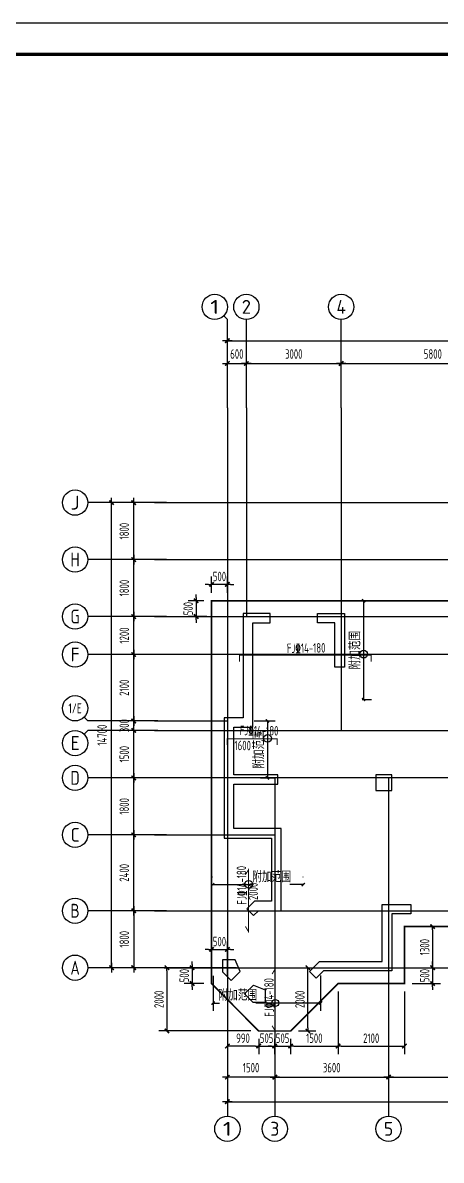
# Model space of a CAD drawing. Extents: x 627893 to 789462, y -407363 to 145317.
# Drawn here: x 667800 to 681040, y -383918 to -347963 of the extents above; entities that cross this region are included whole.
import ezdxf
from ezdxf.enums import TextEntityAlignment as Align

# ---------------------------------------------------------------- set-up
doc = ezdxf.new("R2010")
doc.units = 0
doc.header["$LTSCALE"] = 100
doc.layers.get('0').update_dxf_attribs({"linetype": 'CONTINUOUS'})
doc.layers.get('Defpoints').update_dxf_attribs({"linetype": 'CONTINUOUS'})
for name, color, linetype in [('AXIS', 3, 'CONTINUOUS'), ('AXIS_TEXT', 7, 'CONTINUOUS'), ('COLU', 255, 'CONTINUOUS'), ('DIM', 3, 'CONTINUOUS'), ('dim-wall', 7, 'CONTINUOUS'), ('dote', 253, 'CONTINUOUS'), ('WALL', 255, 'CONTINUOUS'), ('Z-CT', 2, 'CONTINUOUS'), ('图框', 254, 'CONTINUOUS'), ('支座钢筋标注', 173, 'CONTINUOUS'), ('板底钢筋', 24, 'CONTINUOUS'), ('楼板负筋钢筋', 1, 'CONTINUOUS')]:
    doc.layers.add(name, color=color, linetype=linetype)
doc.styles.add('_TCH_AXIS', font='tssdeng.shx', dxfattribs={"width": 0.7, "bigfont": 'tssdchn.shx'})
doc.styles.add('COMPLEX', font='tssdeng.shx', dxfattribs={"width": 0.7, "bigfont": 'tssdchn.shx'})
doc.styles.add('dim_font', font='tssdeng.shx', dxfattribs={"width": 0.7, "bigfont": 'tssdchn.shx'})
doc.styles.add('Jgcad-DIM', font='tssdeng.shx', dxfattribs={"width": 0.7, "bigfont": 'tssdchn.shx'})
doc.styles.get("Standard").update_dxf_attribs({"font": 'tssdeng.shx', "width": 0.7, "bigfont": 'tssdchn.shx'})
doc.styles.add('TSSD_Dimension', font='Tssdeng.shx', dxfattribs={"width": 0.7, "bigfont": 'tssdchn.shx'})
doc.dimstyles.new('DIMN', dxfattribs={"dimtxt": 300, "dimasz": 1, "dimexe": 250, "dimexo": 300, "dimgap": 150, "dimtad": 1, "dimdec": 0, "dimzin": 0, "dimdsep": 46, "dimtxsty": 'dim_font', "dimblk": '_DIMX', "dimcen": 0.09, "dimclrt": 7, "dimadec": 0, "dimazin": 0, "dimtfac": 1, "dimtdec": 0, "dimtix": 1, "dimtmove": 2, "dimatfit": 3, "dimldrblk": '_DIMX', "dimfxl": 250, "dimtolj": 1, "dimtzin": 0, "dimarcsym": 0})
doc.dimstyles.new('JGCAD_100_117', dxfattribs={"dimtxt": 351, "dimasz": 100, "dimexe": 250, "dimexo": 250, "dimgap": 100, "dimtad": 1, "dimdec": 0, "dimdsep": 46, "dimtxsty": 'Jgcad-DIM', "dimblk1": 'ARCHTICK', "dimblk2": 'ARCHTICK', "dimsah": 1, "dimcen": 0.09, "dimclre": 7, "dimclrt": 1, "dimadec": 3, "dimazin": 0, "dimtfac": 1, "dimtdec": 4, "dimtix": 1, "dimtofl": 0, "dimtmove": 2, "dimatfit": 3, "dimfxl": 1, "dimtolj": 1, "dimtzin": 0, "dimarcsym": 0})
doc.dimstyles.new('TSSD_100_100$0', dxfattribs={"dimtxt": 300, "dimasz": 100, "dimexe": 250, "dimexo": 250, "dimgap": 100, "dimtad": 1, "dimdec": 0, "dimzin": 0, "dimdsep": 46, "dimtxsty": 'TSSD_Dimension', "dimblk": '_TSDBK', "dimblk1": '_TSDBK', "dimblk2": '_TSDBK', "dimsah": 1, "dimcen": 0, "dimclrt": 7, "dimadec": 0, "dimazin": 0, "dimtfac": 1, "dimtdec": 0, "dimtix": 1, "dimtmove": 2, "dimatfit": 3, "dimldrblk": '_TSDBK', "dimfxl": 1, "dimtolj": 1, "dimtzin": 0, "dimarcsym": 0})

# ---------------------------------------------------------------- blocks, each defined once
blk = doc.blocks.new('_AXISO')
blk.add_circle((0, 0), 0.5)
at = {"layer": 'AXIS_TEXT', "style": 'COMPLEX', "width": 1.041667}
blk.add_attdef('A', text='', height=0.56, dxfattribs=at).set_placement((-0.25, -0.28), (0.25, -0.28), align=Align.FIT)
blk = doc.blocks.new('_DIMX')
blk.add_line((-150, 0), (150, 0))
at = {"const_width": 50}
blk.add_lwpolyline([(-70, -70), (70, 70)], dxfattribs=at)
blk = doc.blocks.new('*D794')
at = {"layer": 'AXIS', "color": 0, "lineweight": -2}
for p, q in [((671700, -370032), (671061, -370032)), ((671700, -370332), (671061, -370332)), ((671311, -370031), (671311, -370030)), ((671311, -370332), (671311, -370032)), ((671311, -370333), (671311, -370334))]:
    blk.add_line(p, q, dxfattribs=at)
at = {"layer": 'Defpoints', "color": 0}
for p in [(671311, -370032), (672000, -370032), (672000, -370332)]:
    blk.add_point(p, dxfattribs=at)
at = {"layer": 'AXIS', "color": 0, "lineweight": -2}
for p, rotation in [((671311, -370032), 270), ((671311, -370332), 90)]:
    blk.add_blockref('_DIMX', p, dxfattribs=dict(at, rotation=rotation))
at = {"layer": 'AXIS', "color": 7, "insert": (671011, -370182), "char_height": 300, "attachment_point": 5, "rotation": 90, "style": 'dim_font'}
blk.add_mtext('\\A1;300', dxfattribs=at)
blk = doc.blocks.new('*D796')
at = {"layer": 'AXIS', "color": 0, "lineweight": -2}
for p, q in [((671971, -376032), (671061, -376032)), ((671311, -376033), (671311, -377831)), ((671971, -377832), (671061, -377832))]:
    blk.add_line(p, q, dxfattribs=at)
at = {"layer": 'Defpoints', "color": 0}
for p in [(672271, -376032), (671311, -377832), (672271, -377832)]:
    blk.add_point(p, dxfattribs=at)
at = {"layer": 'AXIS', "color": 0, "lineweight": -2}
for p, rotation in [((671311, -376032), 90), ((671311, -377832), 270)]:
    blk.add_blockref('_DIMX', p, dxfattribs=dict(at, rotation=rotation))
at = {"layer": 'AXIS', "color": 7, "insert": (671011, -376932), "char_height": 300, "attachment_point": 5, "rotation": 90, "style": 'dim_font'}
blk.add_mtext('\\A1;1800', dxfattribs=at)
blk = doc.blocks.new('*D797')
at = {"layer": 'AXIS', "color": 0, "lineweight": -2}
for p, q in [((674274, -380532), (674274, -381542)), ((675774, -380532), (675774, -381542)), ((675773, -381292), (674275, -381292))]:
    blk.add_line(p, q, dxfattribs=at)
at = {"layer": 'Defpoints', "color": 0}
for p in [(674274, -380232), (675774, -380232), (674274, -381292)]:
    blk.add_point(p, dxfattribs=at)
at = {"layer": 'AXIS', "color": 0, "lineweight": -2, "rotation": 180}
blk.add_blockref('_DIMX', (674274, -381292), dxfattribs=at)
at = {"layer": 'AXIS', "color": 0, "lineweight": -2}
blk.add_blockref('_DIMX', (675774, -381292), dxfattribs=at)
at = {"layer": 'AXIS', "color": 7, "insert": (675024, -380992), "char_height": 300, "attachment_point": 5, "style": 'dim_font'}
blk.add_mtext('\\A1;1500', dxfattribs=at)
blk = doc.blocks.new('*D812')
at = {"layer": 'AXIS', "color": 0, "lineweight": -2}
for p, q in [((674273, -358733), (674272, -358733)), ((674274, -359831), (674274, -358483)), ((674274, -358733), (674874, -358733)), ((674874, -359831), (674874, -358483)), ((674875, -358733), (674876, -358733))]:
    blk.add_line(p, q, dxfattribs=at)
at = {"layer": 'Defpoints', "color": 0}
for p in [(674874, -358733), (674274, -360131), (674874, -360131)]:
    blk.add_point(p, dxfattribs=at)
at = {"layer": 'AXIS', "color": 0, "lineweight": -2}
blk.add_blockref('_DIMX', (674274, -358733), dxfattribs=at)
at = {"layer": 'AXIS', "color": 0, "lineweight": -2, "rotation": 180}
blk.add_blockref('_DIMX', (674874, -358733), dxfattribs=at)
at = {"layer": 'AXIS', "color": 7, "insert": (674574, -358433), "char_height": 300, "attachment_point": 5, "style": 'dim_font'}
blk.add_mtext('\\A1;600', dxfattribs=at)
blk = doc.blocks.new('A$C35F87531')
at = {"layer": '图框'}
blk.add_lwpolyline([(0, 0), (0, 59400), (84100, 59400), (84100, 0)], close=True, dxfattribs=at)
at = {"layer": '图框', "const_width": 100}
blk.add_lwpolyline([(2500, 1000), (83100, 1000), (83100, 58400), (2500, 58400)], close=True, dxfattribs=at)
blk = doc.blocks.new('_ArchTick')
at = {"color": 0, "linetype": 'ByBlock', "const_width": 0.4}
blk.add_lwpolyline([(-0.5, -0.5), (0.5, 0.5)], dxfattribs=at)
blk = doc.blocks.new('*D858')
at = {"layer": 'Defpoints', "color": 0}
for p in [(678412, -366232), (678284, -369357), (678582, -369357)]:
    blk.add_point(p, dxfattribs=at)
at = {"layer": 'dim-wall', "color": 0, "lineweight": -2}
blk.add_line((678582, -366232), (678582, -369357), dxfattribs=at)
at = {"layer": 'dim-wall', "color": 7, "lineweight": -2}
for p, q in [((678662, -366232), (678832, -366232)), ((678534, -369357), (678832, -369357))]:
    blk.add_line(p, q, dxfattribs=at)
at = {"layer": 'dim-wall', "color": 0, "lineweight": -2, "xscale": 100, "yscale": 100, "zscale": 100}
for p, rotation in [((678582, -366232), 90), ((678582, -369357), 270)]:
    blk.add_blockref('_ArchTick', p, dxfattribs=dict(at, rotation=rotation))
at = {"layer": 'dim-wall', "color": 1, "insert": (678307, -367795), "char_height": 351, "attachment_point": 5, "rotation": 90, "style": 'Jgcad-DIM'}
blk.add_mtext('\\A1;\\A1;\\A1;附加范围', dxfattribs=at)
blk = doc.blocks.new('*D863')
at = {"layer": 'Defpoints', "color": 0}
for p in [(673808, -375217), (676674, -375206), (676674, -375217)]:
    blk.add_point(p, dxfattribs=at)
at = {"layer": 'dim-wall', "color": 7, "lineweight": -2}
for p, q in [((673808, -374967), (673808, -374956)), ((676674, -374967), (676674, -374956))]:
    blk.add_line(p, q, dxfattribs=at)
at = {"layer": 'dim-wall', "color": 0, "lineweight": -2}
for p, q in [((673808, -375206), (675096, -375206)), ((676674, -375206), (676252, -375206))]:
    blk.add_line(p, q, dxfattribs=at)
at = {"layer": 'dim-wall', "color": 0, "lineweight": -2, "xscale": 100, "yscale": 100, "zscale": 100, "rotation": 180}
blk.add_blockref('_ArchTick', (673808, -375206), dxfattribs=at)
at = {"layer": 'dim-wall', "color": 0, "lineweight": -2, "xscale": 100, "yscale": 100, "zscale": 100}
blk.add_blockref('_ArchTick', (676674, -375206), dxfattribs=at)
at = {"layer": 'dim-wall', "color": 1, "insert": (675674, -374956), "char_height": 351, "attachment_point": 5, "style": 'Jgcad-DIM'}
blk.add_mtext('\\A1;\\A1;\\A1;\\A1;\\A1;附加范围', dxfattribs=at)
blk = doc.blocks.new('*D864')
at = {"layer": 'Defpoints', "color": 0}
for p in [(673823, -377835), (677224, -377832), (677224, -378948)]:
    blk.add_point(p, dxfattribs=at)
at = {"layer": 'dim-wall', "color": 7, "lineweight": -2}
for p, q in [((673823, -378085), (673823, -379198)), ((677224, -378082), (677224, -379198))]:
    blk.add_line(p, q, dxfattribs=at)
at = {"layer": 'dim-wall', "color": 0, "lineweight": -2}
for p, q in [((673823, -378948), (674022, -378948)), ((677224, -378948), (675178, -378948))]:
    blk.add_line(p, q, dxfattribs=at)
at = {"layer": 'dim-wall', "color": 0, "lineweight": -2, "xscale": 100, "yscale": 100, "zscale": 100, "rotation": 180}
blk.add_blockref('_ArchTick', (673823, -378948), dxfattribs=at)
at = {"layer": 'dim-wall', "color": 0, "lineweight": -2, "xscale": 100, "yscale": 100, "zscale": 100}
blk.add_blockref('_ArchTick', (677224, -378948), dxfattribs=at)
at = {"layer": 'dim-wall', "color": 1, "insert": (674600, -378696), "char_height": 351, "attachment_point": 5, "style": 'Jgcad-DIM'}
blk.add_mtext('\\A1;\\A1;\\A1;\\A1;附加范围', dxfattribs=at)
blk = doc.blocks.new('*D866')
at = {"layer": 'Defpoints', "color": 0}
for p in [(674874, -370032), (675074, -371832), (675540, -371832)]:
    blk.add_point(p, dxfattribs=at)
at = {"layer": 'dim-wall', "color": 7, "lineweight": -2}
for p, q in [((675124, -370032), (675790, -370032)), ((675324, -371832), (675790, -371832))]:
    blk.add_line(p, q, dxfattribs=at)
at = {"layer": 'dim-wall', "color": 0, "lineweight": -2}
blk.add_line((675540, -370032), (675540, -371832), dxfattribs=at)
at = {"layer": 'dim-wall', "color": 0, "lineweight": -2, "xscale": 100, "yscale": 100, "zscale": 100}
for p, rotation in [((675540, -370032), 90), ((675540, -371832), 270)]:
    blk.add_blockref('_ArchTick', p, dxfattribs=dict(at, rotation=rotation))
at = {"layer": 'dim-wall', "color": 1, "insert": (675264, -370932), "char_height": 351, "attachment_point": 5, "rotation": 90, "style": 'Jgcad-DIM'}
blk.add_mtext('\\A1;\\A1;\\A1;\\A1;附加范围', dxfattribs=at)
blk = doc.blocks.new('_TSDBK')
blk.add_line((-1, 0), (0, 0))
at = {"const_width": 0.5}
blk.add_lwpolyline([(-0.7, -0.7), (0.7, 0.7)], dxfattribs=at)
blk = doc.blocks.new('*D932')
at = {"layer": 'Defpoints', "color": 0}
for p in [(673774, -365716), (673774, -366232), (674274, -366232)]:
    blk.add_point(p, dxfattribs=at)
at = {"layer": 'DIM', "color": 0, "lineweight": -2}
for p, q in [((673774, -365982), (673774, -365466)), ((674274, -365982), (674274, -365466)), ((673674, -365716), (673574, -365716)), ((674274, -365716), (673774, -365716)), ((674374, -365716), (674474, -365716))]:
    blk.add_line(p, q, dxfattribs=at)
at = {"layer": 'DIM', "color": 0, "lineweight": -2, "xscale": 100, "yscale": 100, "zscale": 100}
blk.add_blockref('_TSDBK', (673774, -365716), dxfattribs=at)
at = {"layer": 'DIM', "color": 0, "lineweight": -2, "xscale": 100, "yscale": 100, "zscale": 100, "rotation": 180}
blk.add_blockref('_TSDBK', (674274, -365716), dxfattribs=at)
at = {"layer": 'DIM', "color": 7, "insert": (674024, -365466), "char_height": 300, "attachment_point": 5, "style": 'TSSD_Dimension'}
blk.add_mtext('\\A1;500', dxfattribs=at)
blk = doc.blocks.new('*D933')
at = {"layer": 'Defpoints', "color": 0}
for p in [(673774, -366232), (673284, -366732), (673869, -366732)]:
    blk.add_point(p, dxfattribs=at)
at = {"layer": 'DIM', "color": 0, "lineweight": -2}
for p, q in [((673524, -366232), (673034, -366232)), ((673284, -366132), (673284, -366032)), ((673284, -366232), (673284, -366732)), ((673619, -366732), (673034, -366732)), ((673284, -366832), (673284, -366932))]:
    blk.add_line(p, q, dxfattribs=at)
at = {"layer": 'DIM', "color": 0, "lineweight": -2, "xscale": 100, "yscale": 100, "zscale": 100}
for p, rotation in [((673284, -366232), 270), ((673284, -366732), 90)]:
    blk.add_blockref('_TSDBK', p, dxfattribs=dict(at, rotation=rotation))
at = {"layer": 'DIM', "color": 7, "insert": (673034, -366482), "char_height": 300, "attachment_point": 5, "rotation": 90, "style": 'TSSD_Dimension'}
blk.add_mtext('\\A1;500', dxfattribs=at)
blk = doc.blocks.new('*D934')
at = {"layer": 'Defpoints', "color": 0}
for p in [(673774, -377832), (673159, -378332), (673774, -378332)]:
    blk.add_point(p, dxfattribs=at)
at = {"layer": 'DIM', "color": 0, "lineweight": -2}
for p, q in [((673524, -377832), (672909, -377832)), ((673159, -377732), (673159, -377632)), ((673159, -377832), (673159, -378332)), ((673524, -378332), (672909, -378332)), ((673159, -378432), (673159, -378532))]:
    blk.add_line(p, q, dxfattribs=at)
at = {"layer": 'DIM', "color": 0, "lineweight": -2, "xscale": 100, "yscale": 100, "zscale": 100}
for p, rotation in [((673159, -377832), 270), ((673159, -378332), 90)]:
    blk.add_blockref('_TSDBK', p, dxfattribs=dict(at, rotation=rotation))
at = {"layer": 'DIM', "color": 7, "insert": (672909, -378082), "char_height": 300, "attachment_point": 5, "rotation": 90, "style": 'TSSD_Dimension'}
blk.add_mtext('\\A1;500', dxfattribs=at)
blk = doc.blocks.new('*D935')
at = {"layer": 'Defpoints', "color": 0}
for p in [(674274, -377256), (673774, -378332), (674274, -378332)]:
    blk.add_point(p, dxfattribs=at)
at = {"layer": 'DIM', "color": 0, "lineweight": -2}
for p, q in [((673774, -378082), (673774, -377006)), ((674274, -378082), (674274, -377006)), ((673674, -377256), (673574, -377256)), ((673774, -377256), (674274, -377256)), ((674374, -377256), (674474, -377256))]:
    blk.add_line(p, q, dxfattribs=at)
at = {"layer": 'DIM', "color": 0, "lineweight": -2, "xscale": 100, "yscale": 100, "zscale": 100}
blk.add_blockref('_TSDBK', (673774, -377256), dxfattribs=at)
at = {"layer": 'DIM', "color": 0, "lineweight": -2, "xscale": 100, "yscale": 100, "zscale": 100, "rotation": 180}
blk.add_blockref('_TSDBK', (674274, -377256), dxfattribs=at)
at = {"layer": 'DIM', "color": 7, "insert": (674024, -377006), "char_height": 300, "attachment_point": 5, "style": 'TSSD_Dimension'}
blk.add_mtext('\\A1;500', dxfattribs=at)
blk = doc.blocks.new('*D936')
at = {"layer": 'Defpoints', "color": 0}
for p in [(674274, -379832), (675264, -379832), (674274, -380310)]:
    blk.add_point(p, dxfattribs=at)
at = {"layer": 'DIM', "color": 0, "lineweight": -2}
for p, q in [((674274, -380082), (674274, -380560)), ((675164, -380310), (674374, -380310)), ((675264, -380082), (675264, -380560))]:
    blk.add_line(p, q, dxfattribs=at)
at = {"layer": 'DIM', "color": 0, "lineweight": -2, "xscale": 100, "yscale": 100, "zscale": 100, "rotation": 180}
blk.add_blockref('_TSDBK', (674274, -380310), dxfattribs=at)
at = {"layer": 'DIM', "color": 0, "lineweight": -2, "xscale": 100, "yscale": 100, "zscale": 100}
blk.add_blockref('_TSDBK', (675264, -380310), dxfattribs=at)
at = {"layer": 'DIM', "color": 7, "insert": (674769, -380060), "char_height": 300, "attachment_point": 5, "style": 'TSSD_Dimension'}
blk.add_mtext('\\A1;990', dxfattribs=at)
blk = doc.blocks.new('*D937')
at = {"layer": 'Defpoints', "color": 0}
for p in [(674808, -377832), (672360, -379832), (675264, -379832)]:
    blk.add_point(p, dxfattribs=at)
at = {"layer": 'DIM', "color": 0, "lineweight": -2}
for p, q in [((674558, -377832), (672110, -377832)), ((672360, -377932), (672360, -379732)), ((675014, -379832), (672110, -379832))]:
    blk.add_line(p, q, dxfattribs=at)
at = {"layer": 'DIM', "color": 0, "lineweight": -2, "xscale": 100, "yscale": 100, "zscale": 100}
for p, rotation in [((672360, -377832), 90), ((672360, -379832), 270)]:
    blk.add_blockref('_TSDBK', p, dxfattribs=dict(at, rotation=rotation))
at = {"layer": 'DIM', "color": 7, "insert": (672110, -378832), "char_height": 300, "attachment_point": 5, "rotation": 90, "style": 'TSSD_Dimension'}
blk.add_mtext('\\A1;2000', dxfattribs=at)
blk = doc.blocks.new('*D938')
at = {"layer": 'Defpoints', "color": 0}
for p in [(676274, -377832), (676819, -377832), (676274, -379832)]:
    blk.add_point(p, dxfattribs=at)
at = {"layer": 'DIM', "color": 0, "lineweight": -2}
for p, q in [((676524, -377832), (677069, -377832)), ((676819, -379732), (676819, -377932)), ((676524, -379832), (677069, -379832))]:
    blk.add_line(p, q, dxfattribs=at)
at = {"layer": 'DIM', "color": 0, "lineweight": -2, "xscale": 100, "yscale": 100, "zscale": 100}
for p, rotation in [((676819, -377832), 90), ((676819, -379832), 270)]:
    blk.add_blockref('_TSDBK', p, dxfattribs=dict(at, rotation=rotation))
at = {"layer": 'DIM', "color": 7, "insert": (676569, -378832), "char_height": 300, "attachment_point": 5, "rotation": 90, "style": 'TSSD_Dimension'}
blk.add_mtext('\\A1;2000', dxfattribs=at)
blk = doc.blocks.new('*D939')
at = {"layer": 'Defpoints', "color": 0}
for p in [(675264, -379832), (675769, -379832), (675769, -380310)]:
    blk.add_point(p, dxfattribs=at)
at = {"layer": 'DIM', "color": 0, "lineweight": -2}
for p, q in [((675164, -380310), (675064, -380310)), ((675264, -380082), (675264, -380560)), ((675264, -380310), (675769, -380310)), ((675769, -380082), (675769, -380560)), ((675869, -380310), (675969, -380310))]:
    blk.add_line(p, q, dxfattribs=at)
at = {"layer": 'DIM', "color": 0, "lineweight": -2, "xscale": 100, "yscale": 100, "zscale": 100}
blk.add_blockref('_TSDBK', (675264, -380310), dxfattribs=at)
at = {"layer": 'DIM', "color": 0, "lineweight": -2, "xscale": 100, "yscale": 100, "zscale": 100, "rotation": 180}
blk.add_blockref('_TSDBK', (675769, -380310), dxfattribs=at)
at = {"layer": 'DIM', "color": 7, "insert": (675516, -380060), "char_height": 300, "attachment_point": 5, "style": 'TSSD_Dimension'}
blk.add_mtext('\\A1;505', dxfattribs=at)
blk = doc.blocks.new('*D940')
at = {"layer": 'Defpoints', "color": 0}
for p in [(675769, -379832), (676274, -379832), (676274, -380310)]:
    blk.add_point(p, dxfattribs=at)
at = {"layer": 'DIM', "color": 0, "lineweight": -2}
for p, q in [((675669, -380310), (675569, -380310)), ((675769, -380082), (675769, -380560)), ((675769, -380310), (676274, -380310)), ((676274, -380082), (676274, -380560)), ((676374, -380310), (676474, -380310))]:
    blk.add_line(p, q, dxfattribs=at)
at = {"layer": 'DIM', "color": 0, "lineweight": -2, "xscale": 100, "yscale": 100, "zscale": 100}
blk.add_blockref('_TSDBK', (675769, -380310), dxfattribs=at)
at = {"layer": 'DIM', "color": 0, "lineweight": -2, "xscale": 100, "yscale": 100, "zscale": 100, "rotation": 180}
blk.add_blockref('_TSDBK', (676274, -380310), dxfattribs=at)
at = {"layer": 'DIM', "color": 7, "insert": (676021, -380060), "char_height": 300, "attachment_point": 5, "style": 'TSSD_Dimension'}
blk.add_mtext('\\A1;505', dxfattribs=at)
blk = doc.blocks.new('*D941')
at = {"layer": 'Defpoints', "color": 0}
for p in [(677774, -378332), (676274, -379832), (677774, -380310)]:
    blk.add_point(p, dxfattribs=at)
at = {"layer": 'DIM', "color": 0, "lineweight": -2}
for p, q in [((677774, -378582), (677774, -380560)), ((676274, -380082), (676274, -380560)), ((676374, -380310), (677674, -380310))]:
    blk.add_line(p, q, dxfattribs=at)
at = {"layer": 'DIM', "color": 0, "lineweight": -2, "xscale": 100, "yscale": 100, "zscale": 100, "rotation": 180}
blk.add_blockref('_TSDBK', (676274, -380310), dxfattribs=at)
at = {"layer": 'DIM', "color": 0, "lineweight": -2, "xscale": 100, "yscale": 100, "zscale": 100}
blk.add_blockref('_TSDBK', (677774, -380310), dxfattribs=at)
at = {"layer": 'DIM', "color": 7, "insert": (677024, -380060), "char_height": 300, "attachment_point": 5, "style": 'TSSD_Dimension'}
blk.add_mtext('\\A1;1500', dxfattribs=at)
blk = doc.blocks.new('*D942')
at = {"layer": 'Defpoints', "color": 0}
for p in [(677774, -378332), (679874, -378332), (679874, -380310)]:
    blk.add_point(p, dxfattribs=at)
at = {"layer": 'DIM', "color": 0, "lineweight": -2}
for p, q in [((677774, -378582), (677774, -380560)), ((679874, -378582), (679874, -380560)), ((677874, -380310), (679774, -380310))]:
    blk.add_line(p, q, dxfattribs=at)
at = {"layer": 'DIM', "color": 0, "lineweight": -2, "xscale": 100, "yscale": 100, "zscale": 100, "rotation": 180}
blk.add_blockref('_TSDBK', (677774, -380310), dxfattribs=at)
at = {"layer": 'DIM', "color": 0, "lineweight": -2, "xscale": 100, "yscale": 100, "zscale": 100}
blk.add_blockref('_TSDBK', (679874, -380310), dxfattribs=at)
at = {"layer": 'DIM', "color": 7, "insert": (678824, -380060), "char_height": 300, "attachment_point": 5, "style": 'TSSD_Dimension'}
blk.add_mtext('\\A1;2100', dxfattribs=at)
blk = doc.blocks.new('*D943')
at = {"layer": 'Defpoints', "color": 0}
for p in [(679874, -376532), (679874, -377832), (680766, -377832)]:
    blk.add_point(p, dxfattribs=at)
at = {"layer": 'DIM', "color": 0, "lineweight": -2}
for p, q in [((680124, -376532), (681016, -376532)), ((680766, -376632), (680766, -377732)), ((680124, -377832), (681016, -377832))]:
    blk.add_line(p, q, dxfattribs=at)
at = {"layer": 'DIM', "color": 0, "lineweight": -2, "xscale": 100, "yscale": 100, "zscale": 100}
for p, rotation in [((680766, -376532), 90), ((680766, -377832), 270)]:
    blk.add_blockref('_TSDBK', p, dxfattribs=dict(at, rotation=rotation))
at = {"layer": 'DIM', "color": 7, "insert": (680516, -377182), "char_height": 300, "attachment_point": 5, "rotation": 90, "style": 'TSSD_Dimension'}
blk.add_mtext('\\A1;1300', dxfattribs=at)
blk = doc.blocks.new('*D944')
at = {"layer": 'Defpoints', "color": 0}
for p in [(679874, -377832), (679874, -378332), (680766, -378332)]:
    blk.add_point(p, dxfattribs=at)
at = {"layer": 'DIM', "color": 0, "lineweight": -2}
for p, q in [((680124, -377832), (681016, -377832)), ((680766, -377732), (680766, -377632)), ((680766, -377832), (680766, -378332)), ((680124, -378332), (681016, -378332)), ((680766, -378432), (680766, -378532))]:
    blk.add_line(p, q, dxfattribs=at)
at = {"layer": 'DIM', "color": 0, "lineweight": -2, "xscale": 100, "yscale": 100, "zscale": 100}
for p, rotation in [((680766, -377832), 270), ((680766, -378332), 90)]:
    blk.add_blockref('_TSDBK', p, dxfattribs=dict(at, rotation=rotation))
at = {"layer": 'DIM', "color": 7, "insert": (680516, -378082), "char_height": 300, "attachment_point": 5, "rotation": 90, "style": 'TSSD_Dimension'}
blk.add_mtext('\\A1;500', dxfattribs=at)

msp = doc.modelspace()

# ---------------------------------------------------------------- linework, layer by layer
at = {"layer": 'AXIS'}
for p, q in [((674274, -357344.6), (674156.9, -357227.4)), ((674274, -360131.4), (674274, -357344.6)), ((674874, -360131.4), (674874, -357344.6)), ((677874, -360131.4), (677874, -357344.6)), ((672349.3, -363132.4), (669855.9, -363132.4)), ((672349.3, -364932.4), (669855.9, -364932.4)), ((672349.3, -366732.4), (669855.9, -366732.4)), ((672349.3, -367932.4), (669855.9, -367932.4)), ((669855.9, -370032.4), (669738.8, -369915.2)), ((669855.9, -370332.4), (669738.8, -370449.5)), ((672078.6, -370032.4), (669855.9, -370032.4)), ((672078.6, -370332.4), (669855.9, -370332.4)), ((672349.3, -371832.4), (669855.9, -371832.4)), ((672349.3, -373632.4), (669855.9, -373632.4)), ((672349.3, -376032.4), (669855.9, -376032.4)), ((672349.3, -377832.4), (669855.9, -377832.4)), ((674274, -380232.4), (674274, -382524.3)), ((675774, -380232.4), (675774, -382524.3)), ((679374, -380232.4), (679374, -382524.3))]:
    msp.add_line(p, q, dxfattribs=at)
at = {"layer": 'COLU'}
for points in [[(679474, -372232.4), (679474, -371732.4), (678974, -371732.4), (678974, -372232.4)], [(674394.5, -378236.3), (674677.3, -377953.4), (674524, -377583.4), (674124, -377583.4), (674124, -377965.8)], [(674820.1, -378661.9), (675103, -378379.1), (675473, -378532.4), (675473, -378932.4), (675090.6, -378932.4)]]:
    msp.add_lwpolyline(points, close=True, dxfattribs=at)
at = {"layer": 'dim-wall'}
for centre, radius in [((678586.3, -367920.3), 121.8), ((675544.2, -370584.3), 121.8), ((674948.4, -375194.3), 121.8), ((675788.1, -378947.9), 108.9)]:
    msp.add_circle(centre, radius, dxfattribs=at)
at = {"layer": 'dote'}
for p, q in [((674274, -360131.4), (674274, -380232.4)), ((674874, -360131.4), (674874, -366732.4)), ((677874, -360131.4), (677874, -370332.4)), ((671970.6, -363132.4), (726174, -363132.4)), ((671970.6, -364932.4), (726174, -364932.4)), ((671970.6, -366732.4), (726174, -366732.4)), ((688474, -367932.4), (671970.6, -367932.4)), ((671970.6, -370032.4), (674274, -370032.4)), ((671970.6, -370332.4), (726174, -370332.4)), ((726174, -371832.4), (671970.6, -371832.4)), ((675774, -371832.4), (675774, -380232.4)), ((679374, -371832.4), (679374, -380232.4)), ((671970.6, -373632.4), (675774, -373632.4)), ((671970.6, -376032.4), (726174, -376032.4)), ((672270.6, -377832.4), (726174, -377832.4))]:
    msp.add_line(p, q, dxfattribs=at)
at = {"layer": 'WALL'}
for points in [[(675256.3, -376032.4), (675974, -376032.4), (675974, -373432.4), (674474, -373432.4), (674474, -372032.4), (675874, -372032.4), (675874, -371732.4), (674474, -371732.4), (674474, -370232.4), (675074, -370232.4), (675074, -366932.4), (675624, -366932.4), (675624, -366632.4), (674774, -366632.4), (674774, -369932.4), (674174, -369932.4), (674174, -373732.4), (675674, -373732.4), (675674, -375732.4), (675132, -375732.4), (674890.6, -375973.8), (675102.8, -376185.9)], [(677674, -368332.4), (677674, -366932.4), (677124, -366932.4), (677124, -366632.4), (677974, -366632.4), (677974, -368332.4)], [(676870.5, -377953.7), (677191.8, -377632.4), (679174, -377632.4), (679174, -375832.4), (680074, -375832.4), (680074, -376132.4), (679474, -376132.4), (679474, -377932.4), (677316.1, -377932.4), (677082.6, -378165.8)]]:
    msp.add_lwpolyline(points, close=True, dxfattribs=at)
at = {"layer": 'Z-CT', "const_width": 50}
msp.add_lwpolyline([(719074, -376532.4), (704474, -376532.4), (704474, -378332.4), (694474, -378332.4), (694474, -376532.4), (679874, -376532.4), (679874, -378332.4), (677774, -378332.4), (676274, -379832.4), (675263.7, -379832.4), (673774, -378332.4), (673774, -366232.4), (683174, -366232.4), (683174, -364432.4), (685274, -364432.4), (685274, -362632.4), (689074, -362632.4), (689074, -364432.4), (691174, -364432.4), (691174, -366232.4), (707774, -366232.4)], dxfattribs=at)
at = {"layer": '板底钢筋', "const_width": 30}
for points in [[(674844.1, -376527.5), (674944.1, -376694.2), (674944.1, -374730.4), (674844.1, -374897)], [(675688.1, -379665.3), (675788.1, -379832), (675788.1, -377868.2), (675688.1, -378034.8)]]:
    msp.add_lwpolyline(points, dxfattribs=at)
at = {"layer": '楼板负筋钢筋', "const_width": 35}
for points in [[(674656.5, -368156.4), (674656.5, -367956.4), (678821.1, -367956.4), (678821.1, -368156.4)], [(674274, -370796.4), (674274, -370596.4), (675851.7, -370596.4), (675851.7, -370796.4)]]:
    msp.add_lwpolyline(points, dxfattribs=at)

# ---------------------------------------------------------------- block references
at = {"layer": 'AXIS'}
ref = msp.add_blockref('_AXISO', (673874, -356944.6), dxfattribs=dict(at, xscale=800, yscale=800, zscale=800))
ref.add_attrib('A', '1', dxfattribs={"layer": 'AXIS_TEXT', "height": 438.4, "style": '_TCH_AXIS', "width": 3.466667}).set_placement((673727.9, -357163.8), (674020.1, -357163.8), align=Align.FIT)
ref = msp.add_blockref('_AXISO', (674874, -356944.6), dxfattribs=dict(at, xscale=800, yscale=800, zscale=800))
ref.add_attrib('A', '2', dxfattribs={"layer": 'AXIS_TEXT', "height": 438.4, "style": '_TCH_AXIS', "width": 1.238095}).set_placement((674727.9, -357163.8), (675020.1, -357163.8), align=Align.FIT)
ref = msp.add_blockref('_AXISO', (677874, -356944.6), dxfattribs=dict(at, xscale=800, yscale=800, zscale=800))
ref.add_attrib('A', '4', dxfattribs={"layer": 'AXIS_TEXT', "height": 438.4, "style": '_TCH_AXIS', "width": 1.155556}).set_placement((677727.9, -357163.8), (678020.1, -357163.8), align=Align.FIT)
ref = msp.add_blockref('_AXISO', (669455.9, -363132.4), dxfattribs=dict(at, xscale=800, yscale=800, zscale=800))
ref.add_attrib('A', 'J', dxfattribs={"layer": 'AXIS_TEXT', "height": 438.4, "style": '_TCH_AXIS', "width": 1.733333}).set_placement((669309.8, -363351.6), (669602.1, -363351.6), align=Align.FIT)
ref = msp.add_blockref('_AXISO', (669455.9, -364932.4), dxfattribs=dict(at, xscale=800, yscale=800, zscale=800))
ref.add_attrib('A', 'H', dxfattribs={"layer": 'AXIS_TEXT', "height": 438.4, "style": '_TCH_AXIS', "width": 1.238095}).set_placement((669309.8, -365151.6), (669602.1, -365151.6), align=Align.FIT)
ref = msp.add_blockref('_AXISO', (669455.9, -366732.4), dxfattribs=dict(at, xscale=800, yscale=800, zscale=800))
ref.add_attrib('A', 'G', dxfattribs={"layer": 'AXIS_TEXT', "height": 438.4, "style": '_TCH_AXIS', "width": 1.155556}).set_placement((669309.8, -366951.6), (669602.1, -366951.6), align=Align.FIT)
ref = msp.add_blockref('_AXISO', (669455.9, -367932.4), dxfattribs=dict(at, xscale=800, yscale=800, zscale=800))
ref.add_attrib('A', 'F', dxfattribs={"layer": 'AXIS_TEXT', "height": 438.4, "style": '_TCH_AXIS', "width": 1.333333}).set_placement((669309.8, -368151.6), (669602.1, -368151.6), align=Align.FIT)
ref = msp.add_blockref('_AXISO', (669455.9, -369632.4), dxfattribs=dict(at, xscale=800, yscale=800, zscale=800))
ref.add_attrib('A', '1/E', dxfattribs={"layer": 'AXIS_TEXT', "height": 315.75, "style": '_TCH_AXIS', "width": 0.679739}).set_placement((669245.4, -369790.2), (669666.4, -369790.2), align=Align.FIT)
ref = msp.add_blockref('_AXISO', (669455.9, -370732.4), dxfattribs=dict(at, xscale=800, yscale=800, zscale=800))
ref.add_attrib('A', 'E', dxfattribs={"layer": 'AXIS_TEXT', "height": 438.4, "style": '_TCH_AXIS', "width": 1.333333}).set_placement((669309.8, -370951.6), (669602.1, -370951.6), align=Align.FIT)
ref = msp.add_blockref('_AXISO', (669455.9, -370732.4), dxfattribs=dict(at, xscale=800, yscale=800, zscale=800))
ref.add_attrib('A', 'E', dxfattribs={"layer": 'AXIS_TEXT', "height": 438.4, "style": '_TCH_AXIS', "width": 1.333333}).set_placement((669309.8, -370951.6), (669602.1, -370951.6), align=Align.FIT)
ref = msp.add_blockref('_AXISO', (669455.9, -371832.4), dxfattribs=dict(at, xscale=800, yscale=800, zscale=800))
ref.add_attrib('A', 'D', dxfattribs={"layer": 'AXIS_TEXT', "height": 438.4, "style": '_TCH_AXIS', "width": 1.238095}).set_placement((669309.8, -372051.6), (669602.1, -372051.6), align=Align.FIT)
ref = msp.add_blockref('_AXISO', (669455.9, -373632.4), dxfattribs=dict(at, xscale=800, yscale=800, zscale=800))
ref.add_attrib('A', 'C', dxfattribs={"layer": 'AXIS_TEXT', "height": 438.4, "style": '_TCH_AXIS', "width": 1.155556}).set_placement((669309.8, -373851.6), (669602.1, -373851.6), align=Align.FIT)
ref = msp.add_blockref('_AXISO', (669455.9, -376032.4), dxfattribs=dict(at, xscale=800, yscale=800, zscale=800))
ref.add_attrib('A', 'B', dxfattribs={"layer": 'AXIS_TEXT', "height": 438.4, "style": '_TCH_AXIS', "width": 1.238095}).set_placement((669309.8, -376251.6), (669602.1, -376251.6), align=Align.FIT)
ref = msp.add_blockref('_AXISO', (669455.9, -377832.4), dxfattribs=dict(at, xscale=800, yscale=800, zscale=800))
ref.add_attrib('A', 'A', dxfattribs={"layer": 'AXIS_TEXT', "height": 438.4, "style": '_TCH_AXIS', "width": 1.083333}).set_placement((669309.8, -378051.6), (669602.1, -378051.6), align=Align.FIT)
ref = msp.add_blockref('_AXISO', (674274, -382924.3), dxfattribs=dict(at, xscale=800, yscale=800, zscale=800))
ref.add_attrib('A', '1', dxfattribs={"layer": 'AXIS_TEXT', "height": 438.4, "style": '_TCH_AXIS', "width": 3.466667}).set_placement((674127.9, -383143.5), (674420.1, -383143.5), align=Align.FIT)
ref = msp.add_blockref('_AXISO', (675774, -382924.3), dxfattribs=dict(at, xscale=800, yscale=800, zscale=800))
ref.add_attrib('A', '3', dxfattribs={"layer": 'AXIS_TEXT', "height": 438.4, "style": '_TCH_AXIS', "width": 1.238095}).set_placement((675627.9, -383143.5), (675920.1, -383143.5), align=Align.FIT)
ref = msp.add_blockref('_AXISO', (679374, -382924.3), dxfattribs=dict(at, xscale=800, yscale=800, zscale=800))
ref.add_attrib('A', '5', dxfattribs={"layer": 'AXIS_TEXT', "height": 438.4, "style": '_TCH_AXIS', "width": 1.238095}).set_placement((679227.9, -383143.5), (679520.1, -383143.5), align=Align.FIT)
at = {"layer": '图框'}
msp.add_blockref('A$C35F87531', (657905.8, -407363.4), dxfattribs=at)

# ---------------------------------------------------------------- texts
at = {"layer": '支座钢筋标注', "color": 47, "width": 0.7}
for s, rotation, p in [('FJ%%13214-180', 0.81971, (676157.3, -367887.8)), ('FJ%%13214-180', 359.30323, (674665.7, -370480.9)), ('1600', 359.30323, (674497.9, -370954.9)), ('FJ%%13214-180', 90.81971, (674884, -375833.3)), ('2000', 90.81971, (675243.4, -375692.2)), ('FJ%%13214-180', 90.81971, (675753.6, -379379))]:
    msp.add_text(s, height=300, rotation=rotation, dxfattribs=at).set_placement(p)

# ---------------------------------------------------------------- dimensions: what is measured, and where the dimension line sits
at = {"layer": 'AXIS'}
for base, p1, p2 in [((724074, -358012.9), (674274, -360131.4), (724074, -360131.4)), ((677874, -358733.5), (674874, -360131.4), (677874, -360131.4)), ((683674, -358733.5), (677874, -360131.4), (683674, -360131.4)), ((724074, -382067.3), (674274, -380232.4), (724074, -380232.4)), ((679374, -381292.2), (675774, -380232.4), (679374, -380232.4)), ((683874, -381292.2), (679374, -380232.4), (683874, -380232.4))]:
    msp.add_linear_dim(base=base, p1=p1, p2=p2, dimstyle='DIMN', dxfattribs=at).render()
dim = msp.add_linear_dim(base=(674874, -358733.5), p1=(674274, -360131.4), p2=(674874, -360131.4), dimstyle='DIMN', dxfattribs=at)
dim.commit()
dim.dimension.update_dxf_attribs({"geometry": '*D812', "text_midpoint": (674574, -358433.5)})
for base, p1, p2 in [((670610.9, -363132.4), (672270.6, -377832.4), (672270.6, -363132.4)), ((671310.9, -363132.4), (672270.6, -364932.4), (672270.6, -363132.4)), ((671310.9, -364932.4), (672270.6, -366732.4), (672270.6, -364932.4)), ((671310.9, -366732.4), (672270.6, -367932.4), (672270.6, -366732.4)), ((671310.9, -367932.4), (671999.9, -370032.4), (671999.9, -367932.4)), ((671310.9, -370332.4), (672270.6, -371832.4), (672270.6, -370332.4)), ((671310.9, -371832.4), (672270.6, -373632.4), (672270.6, -371832.4)), ((671310.9, -373632.4), (672270.6, -376032.4), (672270.6, -373632.4))]:
    msp.add_linear_dim(base=base, p1=p1, p2=p2, angle=90, dimstyle='DIMN', dxfattribs=at).render()
for base, p1, p2, angle, picture, middle in [((671310.9, -370032.4), (671999.9, -370332.4), (671999.9, -370032.4), 90, '*D794', (671010.9, -370182.4)), ((671310.9, -377832.4), (672270.6, -376032.4), (672270.6, -377832.4), 90, '*D796', (671010.9, -376932.4)), ((674274, -381292.2), (675774, -380232.4), (674274, -380232.4), 180, '*D797', (675024, -380992.2))]:
    dim = msp.add_linear_dim(base=base, p1=p1, p2=p2, angle=angle, dimstyle='DIMN', dxfattribs=at)
    dim.commit()
    dim.dimension.update_dxf_attribs({"geometry": picture, "text_midpoint": middle})
at = {"layer": 'DIM'}
for base, p1, p2, picture, middle in [((673774, -365716.2), (674274, -366232.4), (673774, -366232.4), '*D932', (674024, -365466.2)), ((674274, -377256.1), (673774, -378332.4), (674274, -378332.4), '*D935', (674024, -377006.1)), ((677774, -380310.1), (676274, -379832.4), (677774, -378332.4), '*D941', (677024, -380060.1)), ((679874, -380310.1), (677774, -378332.4), (679874, -378332.4), '*D942', (678824, -380060.1)), ((674274, -380310.1), (675263.7, -379832.4), (674274, -379832.4), '*D936', (674768.9, -380060.1)), ((675768.9, -380310.1), (675263.7, -379832.4), (675768.9, -379832.4), '*D939', (675516.3, -380060.1)), ((676274, -380310.1), (675768.9, -379832.4), (676274, -379832.4), '*D940', (676021.4, -380060.1))]:
    dim = msp.add_linear_dim(base=base, p1=p1, p2=p2, dimstyle='TSSD_100_100$0', dxfattribs=at)
    dim.commit()
    dim.dimension.update_dxf_attribs({"geometry": picture, "text_midpoint": middle})
for base, p1, p2, picture, middle in [((673283.8, -366732.4), (673774, -366232.4), (673869.5, -366732.4), '*D933', (673033.8, -366482.4)), ((680766, -377832.4), (679874, -376532.4), (679874, -377832.4), '*D943', (680516, -377182.4)), ((672360.3, -379832.4), (674807.8, -377832.4), (675263.7, -379832.4), '*D937', (672110.3, -378832.4)), ((673159.3, -378332.4), (673774, -377832.4), (673774, -378332.4), '*D934', (672909.3, -378082.4)), ((676818.6, -377832.4), (676274, -379832.4), (676274, -377832.4), '*D938', (676568.6, -378832.4)), ((680766, -378332.4), (679874, -377832.4), (679874, -378332.4), '*D944', (680516, -378082.4))]:
    dim = msp.add_linear_dim(base=base, p1=p1, p2=p2, angle=90, dimstyle='TSSD_100_100$0', dxfattribs=at)
    dim.commit()
    dim.dimension.update_dxf_attribs({"geometry": picture, "text_midpoint": middle})
at = {"layer": 'dim-wall'}
for base, p1, p2, text, picture, middle in [((678582, -369357.4), (678412, -366232.4), (678284, -369357.4), '\\A1;\\A1;附加范围', '*D858', (678306.5, -367794.9)), ((675539.8, -371832.4), (674874, -370032.4), (675074, -371832.4), '\\A1;\\A1;\\A1;附加范围', '*D866', (675264.3, -370932.4))]:
    dim = msp.add_linear_dim(base=base, p1=p1, p2=p2, angle=90, text=text, dimstyle='JGCAD_100_117', dxfattribs=at)
    dim.commit()
    dim.dimension.update_dxf_attribs({"geometry": picture, "text_midpoint": middle})
for base, p1, p2, text, picture, middle in [((676674, -375206.4), (673807.9, -375216.7), (676674, -375216.7), '\\A1;\\A1;\\A1;\\A1;附加范围', '*D863', (675674, -374956.4)), ((677224, -378947.9), (673823, -377835.4), (677224, -377832.4), '\\A1;\\A1;\\A1;附加范围', '*D864', (674600.2, -378696.2))]:
    dim = msp.add_linear_dim(base=base, p1=p1, p2=p2, text=text, dimstyle='JGCAD_100_117', dxfattribs=at)
    dim.commit()
    dim.dimension.update_dxf_attribs({"geometry": picture, "text_midpoint": middle, "dimtype": 160})

doc.saveas('drawing.dxf')
